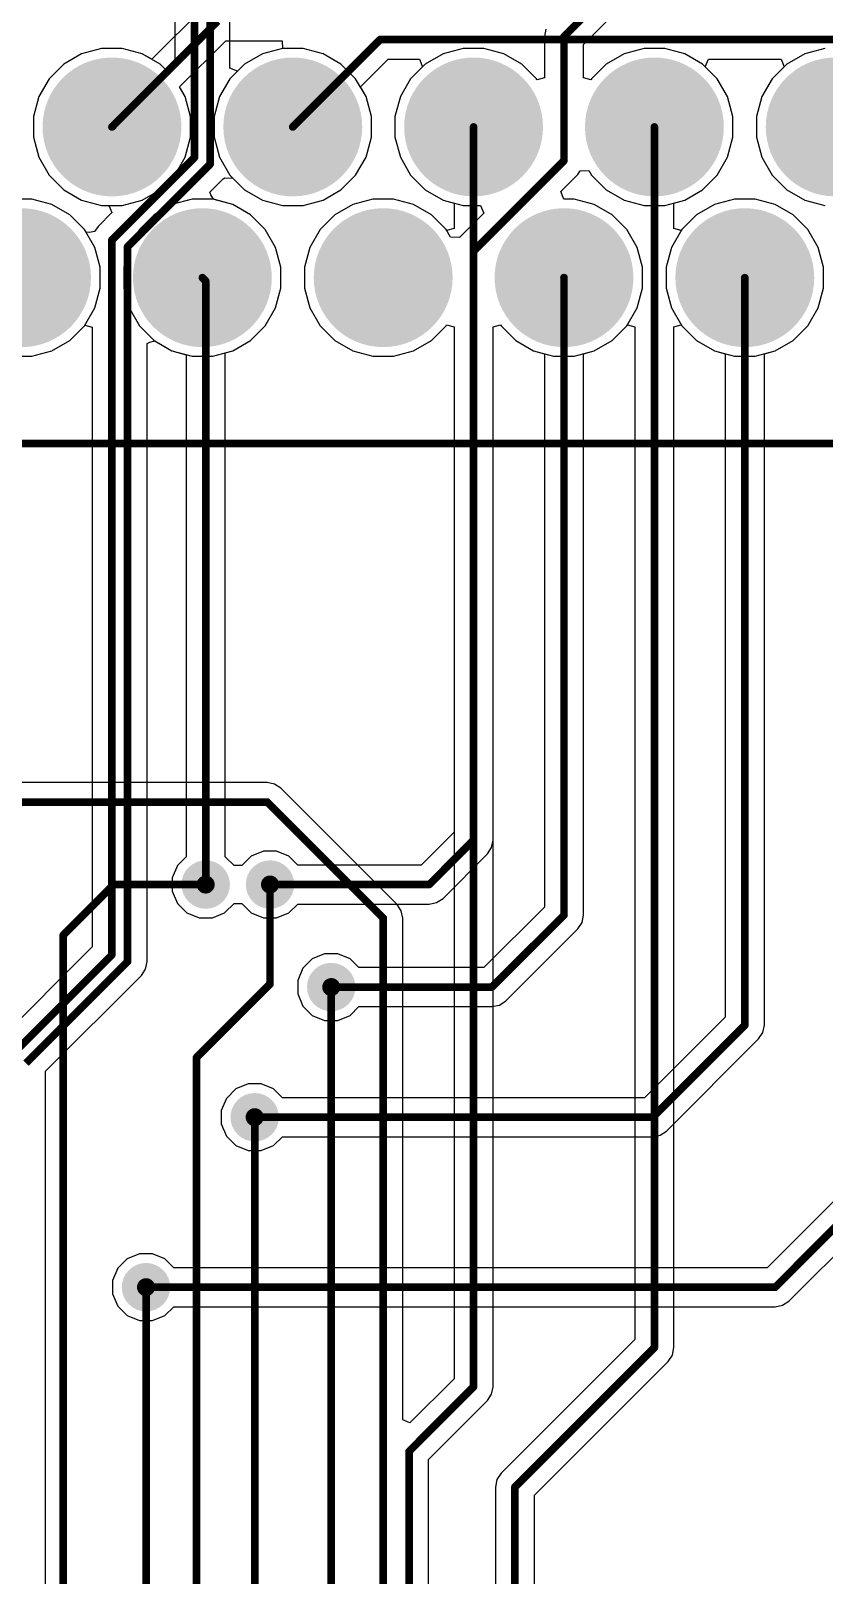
# Model space of a CAD drawing. Header units: millimetres. Extents: x 1 to 134, y -1 to 87.
# Drawn here: x 105.21 to 118.37, y 47.58 to 73.19 of the extents above; entities that cross this region are included whole.
import ezdxf

# ---------------------------------------------------------------- set-up
doc = ezdxf.new("R2010")
doc.units = ezdxf.units.MM
for name, color, linetype in [('BottomLayer', 5, 'Continuous'), ('BottomSolder', 6, 'Continuous'), ('MultiLayer', 9, 'Continuous'), ('PadHoleLayer', 156, 'Continuous'), ('TopLayer', 1, 'Continuous'), ('TopOverlay', 2, 'Continuous'), ('TopSolder', 216, 'Continuous'), ('ViaHoleLayer', 16, 'Continuous')]:
    doc.layers.add(name, color=color, linetype=linetype)

# ---------------------------------------------------------------- blocks, each defined once
blk = doc.blocks.new('6437288_2_5')
at = {"layer": 'BottomLayer'}
h = blk.add_hatch(color=5, dxfattribs=at)
edge = h.paths.add_edge_path()
edge.add_arc((-9, 7.25), 1.05, 0, 360)
h = blk.add_hatch(color=5, dxfattribs=at)
edge = h.paths.add_edge_path()
edge.add_arc((-6, 7.25), 1.05, 0, 360)
h = blk.add_hatch(color=5, dxfattribs=at)
edge = h.paths.add_edge_path()
edge.add_arc((-3, 7.25), 1.05, 0, 360)
h = blk.add_hatch(color=5, dxfattribs=at)
edge = h.paths.add_edge_path()
edge.add_arc((0, 7.25), 1.05, 0, 360)
h = blk.add_hatch(color=5, dxfattribs=at)
edge = h.paths.add_edge_path()
edge.add_arc((3, 7.25), 1.05, 0, 360)
h = blk.add_hatch(color=5, dxfattribs=at)
edge = h.paths.add_edge_path()
edge.add_arc((-10.5, 4.75), 1.05, 0, 360)
h = blk.add_hatch(color=5, dxfattribs=at)
edge = h.paths.add_edge_path()
edge.add_arc((-7.5, 4.75), 1.05, 0, 360)
h = blk.add_hatch(color=5, dxfattribs=at)
edge = h.paths.add_edge_path()
edge.add_arc((-4.5, 4.75), 1.05, 0, 360)
h = blk.add_hatch(color=5, dxfattribs=at)
edge = h.paths.add_edge_path()
edge.add_arc((-1.5, 4.75), 1.05, 0, 360)
h = blk.add_hatch(color=5, dxfattribs=at)
edge = h.paths.add_edge_path()
edge.add_arc((1.5, 4.75), 1.05, 0, 360)
at = {"layer": 'BottomSolder'}
h = blk.add_hatch(color=6, dxfattribs=at)
edge = h.paths.add_edge_path()
edge.add_arc((-9, 7.25), 1.152, 0, 360)
h = blk.add_hatch(color=6, dxfattribs=at)
edge = h.paths.add_edge_path()
edge.add_arc((-6, 7.25), 1.152, 0, 360)
h = blk.add_hatch(color=6, dxfattribs=at)
edge = h.paths.add_edge_path()
edge.add_arc((-3, 7.25), 1.152, 0, 360)
h = blk.add_hatch(color=6, dxfattribs=at)
edge = h.paths.add_edge_path()
edge.add_arc((0, 7.25), 1.152, 0, 360)
h = blk.add_hatch(color=6, dxfattribs=at)
edge = h.paths.add_edge_path()
edge.add_arc((3, 7.25), 1.152, 0, 360)
h = blk.add_hatch(color=6, dxfattribs=at)
edge = h.paths.add_edge_path()
edge.add_arc((-10.5, 4.75), 1.152, 0, 360)
h = blk.add_hatch(color=6, dxfattribs=at)
edge = h.paths.add_edge_path()
edge.add_arc((-7.5, 4.75), 1.152, 0, 360)
h = blk.add_hatch(color=6, dxfattribs=at)
edge = h.paths.add_edge_path()
edge.add_arc((-4.5, 4.75), 1.152, 0, 360)
h = blk.add_hatch(color=6, dxfattribs=at)
edge = h.paths.add_edge_path()
edge.add_arc((-1.5, 4.75), 1.152, 0, 360)
h = blk.add_hatch(color=6, dxfattribs=at)
edge = h.paths.add_edge_path()
edge.add_arc((1.5, 4.75), 1.152, 0, 360)
at = {"layer": 'MultiLayer'}
h = blk.add_hatch(color=9, dxfattribs=at)
edge = h.paths.add_edge_path()
edge.add_arc((-9, 7.25), 1.05, 0, 360)
h = blk.add_hatch(color=9, dxfattribs=at)
edge = h.paths.add_edge_path()
edge.add_arc((-6, 7.25), 1.05, 0, 360)
h = blk.add_hatch(color=9, dxfattribs=at)
edge = h.paths.add_edge_path()
edge.add_arc((-3, 7.25), 1.05, 0, 360)
h = blk.add_hatch(color=9, dxfattribs=at)
edge = h.paths.add_edge_path()
edge.add_arc((0, 7.25), 1.05, 0, 360)
h = blk.add_hatch(color=9, dxfattribs=at)
edge = h.paths.add_edge_path()
edge.add_arc((3, 7.25), 1.05, 0, 360)
h = blk.add_hatch(color=9, dxfattribs=at)
edge = h.paths.add_edge_path()
edge.add_arc((-10.5, 4.75), 1.05, 0, 360)
h = blk.add_hatch(color=9, dxfattribs=at)
edge = h.paths.add_edge_path()
edge.add_arc((-7.5, 4.75), 1.05, 0, 360)
h = blk.add_hatch(color=9, dxfattribs=at)
edge = h.paths.add_edge_path()
edge.add_arc((-4.5, 4.75), 1.05, 0, 360)
h = blk.add_hatch(color=9, dxfattribs=at)
edge = h.paths.add_edge_path()
edge.add_arc((-1.5, 4.75), 1.05, 0, 360)
h = blk.add_hatch(color=9, dxfattribs=at)
edge = h.paths.add_edge_path()
edge.add_arc((1.5, 4.75), 1.05, 0, 360)
at = {"layer": 'PadHoleLayer'}
h = blk.add_hatch(color=156, dxfattribs=at)
edge = h.paths.add_edge_path()
edge.add_arc((-9, 7.25), 0.65, 0, 360)
h = blk.add_hatch(color=156, dxfattribs=at)
edge = h.paths.add_edge_path()
edge.add_arc((-6, 7.25), 0.65, 0, 360)
h = blk.add_hatch(color=156, dxfattribs=at)
edge = h.paths.add_edge_path()
edge.add_arc((-3, 7.25), 0.65, 0, 360)
h = blk.add_hatch(color=156, dxfattribs=at)
edge = h.paths.add_edge_path()
edge.add_arc((0, 7.25), 0.65, 0, 360)
h = blk.add_hatch(color=156, dxfattribs=at)
edge = h.paths.add_edge_path()
edge.add_arc((3, 7.25), 0.65, 0, 360)
h = blk.add_hatch(color=156, dxfattribs=at)
edge = h.paths.add_edge_path()
edge.add_arc((-10.5, 4.75), 0.65, 0, 360)
h = blk.add_hatch(color=156, dxfattribs=at)
edge = h.paths.add_edge_path()
edge.add_arc((-7.5, 4.75), 0.65, 0, 360)
h = blk.add_hatch(color=156, dxfattribs=at)
edge = h.paths.add_edge_path()
edge.add_arc((-4.5, 4.75), 0.65, 0, 360)
h = blk.add_hatch(color=156, dxfattribs=at)
edge = h.paths.add_edge_path()
edge.add_arc((-1.5, 4.75), 0.65, 0, 360)
h = blk.add_hatch(color=156, dxfattribs=at)
edge = h.paths.add_edge_path()
edge.add_arc((1.5, 4.75), 0.65, 0, 360)
at = {"layer": 'TopLayer'}
h = blk.add_hatch(color=1, dxfattribs=at)
edge = h.paths.add_edge_path()
edge.add_arc((-9, 7.25), 1.05, 0, 360)
h = blk.add_hatch(color=1, dxfattribs=at)
edge = h.paths.add_edge_path()
edge.add_arc((-6, 7.25), 1.05, 0, 360)
h = blk.add_hatch(color=1, dxfattribs=at)
edge = h.paths.add_edge_path()
edge.add_arc((-3, 7.25), 1.05, 0, 360)
h = blk.add_hatch(color=1, dxfattribs=at)
edge = h.paths.add_edge_path()
edge.add_arc((0, 7.25), 1.05, 0, 360)
h = blk.add_hatch(color=1, dxfattribs=at)
edge = h.paths.add_edge_path()
edge.add_arc((3, 7.25), 1.05, 0, 360)
h = blk.add_hatch(color=1, dxfattribs=at)
edge = h.paths.add_edge_path()
edge.add_arc((-10.5, 4.75), 1.05, 0, 360)
h = blk.add_hatch(color=1, dxfattribs=at)
edge = h.paths.add_edge_path()
edge.add_arc((-7.5, 4.75), 1.05, 0, 360)
h = blk.add_hatch(color=1, dxfattribs=at)
edge = h.paths.add_edge_path()
edge.add_arc((-4.5, 4.75), 1.05, 0, 360)
h = blk.add_hatch(color=1, dxfattribs=at)
edge = h.paths.add_edge_path()
edge.add_arc((-1.5, 4.75), 1.05, 0, 360)
h = blk.add_hatch(color=1, dxfattribs=at)
edge = h.paths.add_edge_path()
edge.add_arc((1.5, 4.75), 1.05, 0, 360)
at = {"layer": 'TopSolder'}
h = blk.add_hatch(color=216, dxfattribs=at)
edge = h.paths.add_edge_path()
edge.add_arc((-9, 7.25), 1.152, 0, 360)
h = blk.add_hatch(color=216, dxfattribs=at)
edge = h.paths.add_edge_path()
edge.add_arc((-6, 7.25), 1.152, 0, 360)
h = blk.add_hatch(color=216, dxfattribs=at)
edge = h.paths.add_edge_path()
edge.add_arc((-3, 7.25), 1.152, 0, 360)
h = blk.add_hatch(color=216, dxfattribs=at)
edge = h.paths.add_edge_path()
edge.add_arc((0, 7.25), 1.152, 0, 360)
h = blk.add_hatch(color=216, dxfattribs=at)
edge = h.paths.add_edge_path()
edge.add_arc((3, 7.25), 1.152, 0, 360)
h = blk.add_hatch(color=216, dxfattribs=at)
edge = h.paths.add_edge_path()
edge.add_arc((-10.5, 4.75), 1.152, 0, 360)
h = blk.add_hatch(color=216, dxfattribs=at)
edge = h.paths.add_edge_path()
edge.add_arc((-7.5, 4.75), 1.152, 0, 360)
h = blk.add_hatch(color=216, dxfattribs=at)
edge = h.paths.add_edge_path()
edge.add_arc((-4.5, 4.75), 1.152, 0, 360)
h = blk.add_hatch(color=216, dxfattribs=at)
edge = h.paths.add_edge_path()
edge.add_arc((-1.5, 4.75), 1.152, 0, 360)
h = blk.add_hatch(color=216, dxfattribs=at)
edge = h.paths.add_edge_path()
edge.add_arc((1.5, 4.75), 1.152, 0, 360)
at = {"layer": 'TopOverlay', "const_width": 0.127}
blk.add_lwpolyline([(19.25, 10), (-19.25, 10)], dxfattribs=at)

msp = doc.modelspace()

# ---------------------------------------------------------------- hatches: boundary and pattern name
at = {"layer": 'BottomLayer'}
h = msp.add_hatch(color=5, dxfattribs=at)
edge = h.paths.add_edge_path()
edge.add_arc((108.106, 59.033), 0.3, 0, 360)
h = msp.add_hatch(color=5, dxfattribs=at)
edge = h.paths.add_edge_path()
edge.add_arc((109.173, 59.033), 0.3, 0, 360)
h = msp.add_hatch(color=5, dxfattribs=at)
edge = h.paths.add_edge_path()
edge.add_arc((110.189, 57.332), 0.3, 0, 360)
h = msp.add_hatch(color=5, dxfattribs=at)
edge = h.paths.add_edge_path()
edge.add_arc((108.919, 55.173), 0.3, 0, 360)
h = msp.add_hatch(color=5, dxfattribs=at)
edge = h.paths.add_edge_path()
edge.add_arc((107.116, 52.353), 0.3, 0, 360)
at = {"layer": 'BottomSolder'}
h = msp.add_hatch(color=6, dxfattribs=at)
edge = h.paths.add_edge_path()
edge.add_arc((108.106, 59.033), 0.402, 0, 360)
h = msp.add_hatch(color=6, dxfattribs=at)
edge = h.paths.add_edge_path()
edge.add_arc((109.173, 59.033), 0.402, 0, 360)
h = msp.add_hatch(color=6, dxfattribs=at)
edge = h.paths.add_edge_path()
edge.add_arc((110.189, 57.332), 0.402, 0, 360)
h = msp.add_hatch(color=6, dxfattribs=at)
edge = h.paths.add_edge_path()
edge.add_arc((108.919, 55.173), 0.402, 0, 360)
h = msp.add_hatch(color=6, dxfattribs=at)
edge = h.paths.add_edge_path()
edge.add_arc((107.116, 52.353), 0.402, 0, 360)
at = {"layer": 'TopLayer'}
h = msp.add_hatch(color=1, dxfattribs=at)
edge = h.paths.add_edge_path()
edge.add_arc((108.106, 59.033), 0.3, 0, 360)
h = msp.add_hatch(color=1, dxfattribs=at)
edge = h.paths.add_edge_path()
edge.add_arc((109.173, 59.033), 0.3, 0, 360)
h = msp.add_hatch(color=1, dxfattribs=at)
edge = h.paths.add_edge_path()
edge.add_arc((110.189, 57.332), 0.3, 0, 360)
h = msp.add_hatch(color=1, dxfattribs=at)
edge = h.paths.add_edge_path()
edge.add_arc((108.919, 55.173), 0.3, 0, 360)
h = msp.add_hatch(color=1, dxfattribs=at)
edge = h.paths.add_edge_path()
edge.add_arc((107.116, 52.353), 0.3, 0, 360)
at = {"layer": 'TopSolder'}
h = msp.add_hatch(color=216, dxfattribs=at)
edge = h.paths.add_edge_path()
edge.add_arc((108.106, 59.033), 0.402, 0, 360)
h = msp.add_hatch(color=216, dxfattribs=at)
edge = h.paths.add_edge_path()
edge.add_arc((109.173, 59.033), 0.402, 0, 360)
h = msp.add_hatch(color=216, dxfattribs=at)
edge = h.paths.add_edge_path()
edge.add_arc((110.189, 57.332), 0.402, 0, 360)
h = msp.add_hatch(color=216, dxfattribs=at)
edge = h.paths.add_edge_path()
edge.add_arc((108.919, 55.173), 0.402, 0, 360)
h = msp.add_hatch(color=216, dxfattribs=at)
edge = h.paths.add_edge_path()
edge.add_arc((107.116, 52.353), 0.402, 0, 360)
at = {"layer": 'ViaHoleLayer'}
h = msp.add_hatch(color=16, dxfattribs=at)
edge = h.paths.add_edge_path()
edge.add_arc((108.106, 59.033), 0.15, 0, 360)
h = msp.add_hatch(color=16, dxfattribs=at)
edge = h.paths.add_edge_path()
edge.add_arc((109.173, 59.033), 0.15, 0, 360)
h = msp.add_hatch(color=16, dxfattribs=at)
edge = h.paths.add_edge_path()
edge.add_arc((110.189, 57.332), 0.15, 0, 360)
h = msp.add_hatch(color=16, dxfattribs=at)
edge = h.paths.add_edge_path()
edge.add_arc((108.919, 55.173), 0.15, 0, 360)
h = msp.add_hatch(color=16, dxfattribs=at)
edge = h.paths.add_edge_path()
edge.add_arc((107.116, 52.353), 0.15, 0, 360)

# ---------------------------------------------------------------- linework, layer by layer
at = {"layer": 'BottomLayer'}
for p, q in [((107.596, 73.622), (107.596, 72.578)), ((108.505, 72.578), (108.505, 73.622)), ((114.375, 72.966), (114.886, 73.478)), ((113.752, 73.224), (113.727, 73.1)), ((113.727, 73.1), (113.727, 72.416)), ((106.047, 72.815), (105.75, 72.643)), ((106.379, 72.904), (106.047, 72.815)), ((106.722, 72.904), (106.379, 72.904)), ((107.054, 72.815), (106.722, 72.904)), ((107.351, 72.643), (107.054, 72.815)), ((109.047, 72.815), (108.75, 72.643)), ((109.379, 72.904), (109.047, 72.815)), ((109.722, 72.904), (109.379, 72.904)), ((110.054, 72.815), (109.722, 72.904)), ((110.351, 72.643), (110.054, 72.815)), ((112.047, 72.815), (111.75, 72.643)), ((112.379, 72.904), (112.047, 72.815)), ((112.722, 72.904), (112.379, 72.904)), ((113.054, 72.815), (112.722, 72.904)), ((113.351, 72.643), (113.054, 72.815)), ((114.375, 72.416), (114.375, 72.966)), ((115.047, 72.815), (114.75, 72.643)), ((115.379, 72.904), (115.047, 72.815)), ((115.722, 72.904), (115.379, 72.904)), ((116.054, 72.815), (115.722, 72.904)), ((116.351, 72.643), (116.054, 72.815)), ((118.047, 72.815), (117.75, 72.643)), ((118.379, 72.904), (118.047, 72.815)), ((105.75, 72.643), (105.507, 72.401)), ((107.469, 72.526), (107.351, 72.643)), ((107.596, 72.578), (107.469, 72.526)), ((108.632, 72.526), (108.505, 72.578)), ((108.75, 72.643), (108.632, 72.526)), ((110.594, 72.401), (110.351, 72.643)), ((111.75, 72.643), (111.507, 72.401)), ((113.594, 72.401), (113.351, 72.643)), ((114.75, 72.643), (114.507, 72.401)), ((116.594, 72.401), (116.351, 72.643)), ((117.75, 72.643), (117.507, 72.401)), ((105.507, 72.401), (105.336, 72.103)), ((110.766, 72.103), (110.594, 72.401)), ((111.507, 72.401), (111.336, 72.103)), ((113.604, 72.383), (113.594, 72.401)), ((113.727, 72.416), (113.604, 72.383)), ((114.497, 72.383), (114.375, 72.416)), ((114.507, 72.401), (114.497, 72.383)), ((116.766, 72.103), (116.594, 72.401)), ((117.507, 72.401), (117.336, 72.103)), ((105.336, 72.103), (105.247, 71.772)), ((110.855, 71.772), (110.766, 72.103)), ((111.336, 72.103), (111.247, 71.772)), ((116.855, 71.772), (116.766, 72.103)), ((117.336, 72.103), (117.247, 71.772)), ((105.247, 71.772), (105.247, 71.428)), ((110.855, 71.428), (110.855, 71.772)), ((111.247, 71.772), (111.247, 71.428)), ((116.855, 71.428), (116.855, 71.772)), ((117.247, 71.772), (117.247, 71.428)), ((105.247, 71.428), (105.336, 71.097)), ((110.766, 71.097), (110.855, 71.428)), ((111.247, 71.428), (111.336, 71.097)), ((116.766, 71.097), (116.855, 71.428)), ((117.247, 71.428), (117.336, 71.097)), ((105.336, 71.097), (105.507, 70.799)), ((110.594, 70.799), (110.766, 71.097)), ((111.336, 71.097), (111.507, 70.799)), ((116.594, 70.799), (116.766, 71.097)), ((117.336, 71.097), (117.507, 70.799)), ((105.507, 70.799), (105.75, 70.557)), ((108.174, 70.52), (108.395, 70.74)), ((108.395, 70.74), (108.424, 70.756)), ((108.424, 70.756), (108.558, 70.749)), ((108.558, 70.749), (108.75, 70.557)), ((110.351, 70.557), (110.594, 70.799)), ((111.507, 70.799), (111.75, 70.557)), ((113.998, 70.531), (114.28, 70.813)), ((114.28, 70.813), (114.319, 70.872)), ((114.319, 70.872), (114.462, 70.878)), ((114.462, 70.878), (114.507, 70.799)), ((114.507, 70.799), (114.75, 70.557)), ((116.351, 70.557), (116.594, 70.799)), ((117.507, 70.799), (117.75, 70.557)), ((105.75, 70.557), (106.047, 70.385)), ((108.194, 70.472), (108.174, 70.52)), ((108.235, 70.401), (108.194, 70.472)), ((108.75, 70.557), (109.047, 70.385)), ((110.054, 70.385), (110.351, 70.557)), ((111.75, 70.557), (112.047, 70.385)), ((114.051, 70.404), (113.998, 70.531)), ((114.75, 70.557), (115.047, 70.385)), ((116.054, 70.385), (116.351, 70.557)), ((117.75, 70.557), (118.047, 70.385)), ((105.222, 70.404), (104.879, 70.404)), ((105.554, 70.315), (105.222, 70.404)), ((105.851, 70.143), (105.554, 70.315)), ((106.047, 70.385), (106.379, 70.296)), ((106.379, 70.296), (106.499, 70.296)), ((106.499, 70.296), (106.547, 70.179)), ((108.554, 70.315), (108.235, 70.401)), ((108.851, 70.143), (108.554, 70.315)), ((109.047, 70.385), (109.379, 70.296)), ((109.379, 70.296), (109.722, 70.296)), ((109.722, 70.296), (110.054, 70.385)), ((110.547, 70.315), (110.25, 70.143)), ((110.879, 70.404), (110.547, 70.315)), ((111.222, 70.404), (110.879, 70.404)), ((111.554, 70.315), (111.222, 70.404)), ((111.851, 70.143), (111.554, 70.315)), ((112.047, 70.385), (112.379, 70.296)), ((112.379, 70.296), (112.668, 70.296)), ((112.668, 70.296), (112.72, 70.169)), ((114.222, 70.404), (114.051, 70.404)), ((114.554, 70.315), (114.222, 70.404)), ((114.851, 70.143), (114.554, 70.315)), ((115.047, 70.385), (115.379, 70.296)), ((115.379, 70.296), (115.722, 70.296)), ((115.722, 70.296), (116.054, 70.385)), ((116.547, 70.315), (116.25, 70.143)), ((116.879, 70.404), (116.547, 70.315)), ((117.222, 70.404), (116.879, 70.404)), ((117.554, 70.315), (117.222, 70.404)), ((117.851, 70.143), (117.554, 70.315)), ((118.047, 70.385), (118.379, 70.296)), ((106.094, 69.901), (105.851, 70.143)), ((106.32, 69.951), (106.262, 69.864)), ((106.547, 70.179), (106.32, 69.951)), ((109.094, 69.901), (108.851, 70.143)), ((110.25, 70.143), (110.007, 69.901)), ((112.094, 69.901), (111.851, 70.143)), ((112.72, 70.169), (112.322, 69.771)), ((115.094, 69.901), (114.851, 70.143)), ((116.25, 70.143), (116.007, 69.901)), ((118.094, 69.901), (117.851, 70.143)), ((106.122, 69.853), (106.094, 69.901)), ((106.181, 69.85), (106.122, 69.853)), ((106.262, 69.864), (106.181, 69.85)), ((109.266, 69.603), (109.094, 69.901)), ((110.007, 69.901), (109.836, 69.603)), ((112.169, 69.771), (112.094, 69.901)), ((112.319, 69.766), (112.169, 69.771)), ((112.322, 69.771), (112.319, 69.766)), ((115.266, 69.603), (115.094, 69.901)), ((116.007, 69.901), (115.836, 69.603)), ((118.266, 69.603), (118.094, 69.901)), ((109.355, 69.272), (109.266, 69.603)), ((109.836, 69.603), (109.747, 69.272)), ((115.355, 69.272), (115.266, 69.603)), ((115.836, 69.603), (115.747, 69.272)), ((118.355, 69.272), (118.266, 69.603)), ((109.355, 68.928), (109.355, 69.272)), ((109.747, 69.272), (109.747, 68.928)), ((115.355, 68.928), (115.355, 69.272)), ((115.747, 69.272), (115.747, 68.928)), ((118.355, 68.928), (118.355, 69.272)), ((109.266, 68.597), (109.355, 68.928)), ((109.747, 68.928), (109.836, 68.597)), ((115.266, 68.597), (115.355, 68.928)), ((115.747, 68.928), (115.836, 68.597)), ((118.266, 68.597), (118.355, 68.928)), ((109.094, 68.299), (109.266, 68.597)), ((109.836, 68.597), (110.007, 68.299)), ((115.094, 68.299), (115.266, 68.597)), ((115.836, 68.597), (116.007, 68.299)), ((118.094, 68.299), (118.266, 68.597)), ((105.851, 68.057), (106.094, 68.299)), ((106.094, 68.299), (106.102, 68.313)), ((106.102, 68.313), (106.225, 68.28)), ((106.225, 68.28), (106.225, 57.998)), ((108.851, 68.057), (109.094, 68.299)), ((110.007, 68.299), (110.25, 68.057)), ((111.851, 68.057), (112.094, 68.299)), ((112.094, 68.299), (112.104, 68.317)), ((112.104, 68.317), (112.227, 68.284)), ((112.227, 68.284), (112.227, 59.904)), ((112.875, 68.284), (112.997, 68.317)), ((112.875, 59.77), (112.875, 68.284)), ((112.997, 68.317), (113.007, 68.299)), ((113.007, 68.299), (113.25, 68.057)), ((114.851, 68.057), (115.094, 68.299)), ((116.007, 68.299), (116.25, 68.057)), ((117.851, 68.057), (118.094, 68.299)), ((105.222, 67.796), (105.554, 67.885)), ((105.554, 67.885), (105.851, 68.057)), ((107.134, 68.008), (107.182, 68.029)), ((107.134, 57.755), (107.134, 68.008)), ((107.182, 68.029), (107.261, 68.05)), ((107.261, 68.05), (107.547, 67.885)), ((107.547, 67.885), (107.783, 67.822)), ((108.43, 67.852), (108.554, 67.885)), ((108.554, 67.885), (108.851, 68.057)), ((110.25, 68.057), (110.547, 67.885)), ((110.547, 67.885), (110.879, 67.796)), ((111.222, 67.796), (111.554, 67.885)), ((111.554, 67.885), (111.851, 68.057)), ((113.25, 68.057), (113.547, 67.885)), ((113.547, 67.885), (113.727, 67.837)), ((114.375, 67.837), (114.554, 67.885)), ((114.554, 67.885), (114.851, 68.057)), ((116.25, 68.057), (116.547, 67.885)), ((116.547, 67.885), (116.727, 67.837)), ((117.375, 67.837), (117.554, 67.885)), ((117.554, 67.885), (117.851, 68.057)), ((104.879, 67.796), (105.222, 67.796)), ((107.783, 67.822), (107.783, 59.493)), ((108.43, 59.493), (108.43, 67.852)), ((110.879, 67.796), (111.222, 67.796)), ((113.727, 67.837), (113.727, 58.66)), ((114.375, 58.526), (114.375, 67.837)), ((116.727, 67.837), (116.727, 56.834)), ((117.375, 56.7), (117.375, 67.837)), ((112.227, 59.904), (111.681, 59.357)), ((112.85, 59.646), (112.875, 59.77)), ((107.783, 59.493), (107.637, 59.347)), ((108.576, 59.347), (108.43, 59.493)), ((108.859, 59.503), (108.704, 59.347)), ((109.063, 59.587), (108.859, 59.503)), ((109.283, 59.587), (109.063, 59.587)), ((109.487, 59.503), (109.283, 59.587)), ((109.633, 59.357), (109.487, 59.503)), ((112.044, 58.804), (112.78, 59.541)), ((112.78, 59.541), (112.85, 59.646)), ((107.637, 59.347), (107.552, 59.144)), ((108.703, 59.347), (108.576, 59.347)), ((108.576, 59.347), (108.576, 59.347)), ((108.704, 59.347), (108.703, 59.347)), ((111.681, 59.357), (109.633, 59.357)), ((107.552, 59.144), (107.552, 58.923)), ((107.552, 58.923), (107.637, 58.72)), ((107.637, 58.72), (107.793, 58.564)), ((108.42, 58.564), (108.576, 58.72)), ((108.576, 58.72), (108.576, 58.72)), ((108.576, 58.72), (108.703, 58.72)), ((108.703, 58.72), (108.704, 58.72)), ((108.704, 58.72), (108.859, 58.564)), ((109.487, 58.564), (109.633, 58.71)), ((109.633, 58.71), (111.815, 58.71)), ((111.815, 58.71), (111.938, 58.734)), ((111.938, 58.734), (112.044, 58.804)), ((107.793, 58.564), (107.996, 58.479)), ((107.996, 58.479), (108.217, 58.479)), ((108.217, 58.479), (108.42, 58.564)), ((108.859, 58.564), (109.063, 58.479)), ((109.063, 58.479), (109.283, 58.479)), ((109.283, 58.479), (109.487, 58.564)), ((113.727, 58.66), (112.722, 57.655)), ((114.35, 58.403), (114.375, 58.526)), ((113.085, 57.103), (114.28, 58.297)), ((114.28, 58.297), (114.35, 58.403)), ((106.225, 57.998), (104.635, 56.408)), ((107.109, 57.631), (107.134, 57.755)), ((109.72, 57.645), (109.635, 57.442)), ((109.875, 57.801), (109.72, 57.645)), ((110.079, 57.886), (109.875, 57.801)), ((110.299, 57.886), (110.079, 57.886)), ((110.503, 57.801), (110.299, 57.886)), ((110.649, 57.655), (110.503, 57.801)), ((112.722, 57.655), (110.649, 57.655)), ((105.449, 55.936), (107.039, 57.526)), ((107.039, 57.526), (107.109, 57.631)), ((109.635, 57.442), (109.635, 57.221)), ((109.635, 57.221), (109.72, 57.018)), ((109.72, 57.018), (109.875, 56.862)), ((110.503, 56.862), (110.649, 57.008)), ((110.649, 57.008), (112.856, 57.008)), ((112.856, 57.008), (112.98, 57.033)), ((112.98, 57.033), (113.085, 57.103)), ((109.875, 56.862), (110.079, 56.778)), ((110.079, 56.778), (110.299, 56.778)), ((110.299, 56.778), (110.503, 56.862)), ((116.727, 56.834), (115.389, 55.496)), ((117.35, 56.577), (117.375, 56.7)), ((115.752, 54.944), (117.28, 56.471)), ((117.28, 56.471), (117.35, 56.577)), ((105.449, 35.496), (105.449, 55.936)), ((108.605, 55.642), (108.45, 55.486)), ((108.809, 55.727), (108.605, 55.642)), ((109.029, 55.727), (108.809, 55.727)), ((109.233, 55.642), (109.029, 55.727)), ((109.379, 55.496), (109.233, 55.642)), ((108.45, 55.486), (108.365, 55.283)), ((115.389, 55.496), (109.379, 55.496)), ((108.365, 55.283), (108.365, 55.062)), ((108.365, 55.062), (108.45, 54.859)), ((108.45, 54.859), (108.605, 54.703)), ((109.233, 54.703), (109.379, 54.849)), ((109.379, 54.849), (115.523, 54.849)), ((115.523, 54.849), (115.647, 54.874)), ((115.647, 54.874), (115.752, 54.944)), ((119.727, 54.983), (117.421, 52.677)), ((108.605, 54.703), (108.809, 54.619)), ((108.809, 54.619), (109.029, 54.619)), ((109.029, 54.619), (109.233, 54.703)), ((117.784, 52.124), (120.28, 54.62)), ((106.802, 52.823), (106.646, 52.667)), ((107.006, 52.907), (106.802, 52.823)), ((107.226, 52.907), (107.006, 52.907)), ((107.43, 52.823), (107.226, 52.907)), ((107.576, 52.677), (107.43, 52.823)), ((106.646, 52.667), (106.562, 52.463)), ((117.421, 52.677), (107.576, 52.677)), ((106.562, 52.463), (106.562, 52.243)), ((106.562, 52.243), (106.646, 52.039)), ((106.646, 52.039), (106.802, 51.884)), ((107.43, 51.884), (107.576, 52.029)), ((107.576, 52.029), (117.555, 52.029)), ((117.555, 52.029), (117.679, 52.054)), ((117.679, 52.054), (117.784, 52.124)), ((106.802, 51.884), (107.006, 51.799)), ((107.006, 51.799), (107.226, 51.799)), ((107.226, 51.799), (107.43, 51.884))]:
    msp.add_line(p, q, dxfattribs=at)
at = {"layer": 'BottomLayer', "const_width": 0.127}
for points in [[(107.92, 71.094), (107.92, 74.526)], [(108.182, 70.985), (108.182, 74.526)], [(114.051, 73.1), (115.551, 74.6)], [(114.051, 71.042), (114.051, 73.1)], [(106.549, 69.722), (107.92, 71.094)], [(106.81, 69.614), (108.182, 70.985)], [(112.551, 69.542), (114.051, 71.042)], [(106.549, 57.864), (106.549, 69.722)], [(106.81, 57.755), (106.81, 69.614)], [(112.551, 59.77), (112.551, 69.542)], [(108.051, 69.1), (108.106, 69.044)], [(108.106, 59.033), (108.106, 69.044)], [(114.051, 58.526), (114.051, 69.1)], [(117.051, 56.7), (117.051, 69.1)], [(111.815, 59.033), (112.551, 59.77)], [(109.173, 59.033), (111.815, 59.033)], [(112.856, 57.332), (114.051, 58.526)], [(104.864, 56.179), (106.549, 57.864)], [(105.125, 56.07), (106.81, 57.755)], [(110.189, 57.332), (112.856, 57.332)], [(115.523, 55.173), (117.051, 56.7)], [(108.919, 55.173), (115.523, 55.173)], [(117.555, 52.353), (120.051, 54.849)], [(107.116, 52.353), (117.555, 52.353)]]:
    msp.add_lwpolyline(points, dxfattribs=at)
at = {"layer": 'BottomLayer', "const_width": 0.0635}
for points in [[(114.019, 73.1, 1), (114.083, 73.1, 1)], [(114.019, 73.1, 1), (114.083, 73.1, 1)], [(107.888, 71.094, 1), (107.952, 71.094, 1)], [(107.888, 71.094, 1), (107.952, 71.094, 1)], [(108.15, 70.985, 1), (108.213, 70.985, 1)], [(108.15, 70.985, 1), (108.213, 70.985, 1)], [(114.019, 71.042, 1), (114.083, 71.042, 1)], [(114.019, 71.042, 1), (114.083, 71.042, 1)], [(106.517, 69.722, 1), (106.58, 69.722, 1)], [(106.517, 69.722, 1), (106.58, 69.722, 1)], [(106.779, 69.614, 1), (106.842, 69.614, 1)], [(106.779, 69.614, 1), (106.842, 69.614, 1)], [(112.519, 69.542, 1), (112.583, 69.542, 1)], [(112.519, 69.542, 1), (112.583, 69.542, 1)], [(108.019, 69.1, 1), (108.083, 69.1, 1)], [(108.075, 69.044, 1), (108.138, 69.044, 1)], [(108.075, 69.044, 1), (108.138, 69.044, 1)], [(114.019, 69.1, 1), (114.083, 69.1, 1)], [(117.019, 69.1, 1), (117.083, 69.1, 1)], [(112.519, 59.77, 1), (112.583, 59.77, 1)], [(112.519, 59.77, 1), (112.583, 59.77, 1)], [(108.075, 59.033, 1), (108.138, 59.033, 1)], [(109.141, 59.033, 1), (109.205, 59.033, 1)], [(111.783, 59.033, 1), (111.846, 59.033, 1)], [(111.783, 59.033, 1), (111.846, 59.033, 1)], [(114.019, 58.526, 1), (114.083, 58.526, 1)], [(114.019, 58.526, 1), (114.083, 58.526, 1)], [(106.517, 57.864, 1), (106.58, 57.864, 1)], [(106.517, 57.864, 1), (106.58, 57.864, 1)], [(106.779, 57.755, 1), (106.842, 57.755, 1)], [(106.779, 57.755, 1), (106.842, 57.755, 1)], [(110.157, 57.332, 1), (110.221, 57.332, 1)], [(112.824, 57.332, 1), (112.888, 57.332, 1)], [(112.824, 57.332, 1), (112.888, 57.332, 1)], [(117.019, 56.7, 1), (117.083, 56.7, 1)], [(117.019, 56.7, 1), (117.083, 56.7, 1)], [(108.887, 55.173, 1), (108.951, 55.173, 1)], [(115.491, 55.173, 1), (115.555, 55.173, 1)], [(115.491, 55.173, 1), (115.555, 55.173, 1)], [(107.084, 52.353, 1), (107.148, 52.353, 1)], [(117.523, 52.353, 1), (117.587, 52.353, 1)], [(117.523, 52.353, 1), (117.587, 52.353, 1)]]:
    msp.add_lwpolyline(points, format="xyb", close=True, dxfattribs=at)
at = {"layer": 'TopLayer'}
for p, q in [((108.076, 73.583), (107.215, 72.722)), ((107.673, 72.264), (108.439, 73.03)), ((108.439, 73.03), (109.377, 73.03)), ((109.377, 73.03), (109.379, 72.904)), ((106.047, 72.815), (105.75, 72.643)), ((106.379, 72.904), (106.047, 72.815)), ((106.722, 72.904), (106.379, 72.904)), ((107.054, 72.815), (106.722, 72.904)), ((107.215, 72.722), (107.054, 72.815)), ((109.047, 72.815), (108.75, 72.643)), ((109.379, 72.904), (109.047, 72.815)), ((105.75, 72.643), (105.507, 72.401)), ((108.75, 72.643), (108.507, 72.401)), ((110.673, 72.264), (111.135, 72.727)), ((111.135, 72.727), (111.654, 72.727)), ((111.706, 72.6), (111.507, 72.401)), ((111.654, 72.727), (111.706, 72.6)), ((116.395, 72.6), (116.448, 72.727)), ((116.594, 72.401), (116.395, 72.6)), ((116.448, 72.727), (117.654, 72.727)), ((117.706, 72.6), (117.507, 72.401)), ((117.654, 72.727), (117.706, 72.6)), ((105.507, 72.401), (105.336, 72.103)), ((107.766, 72.103), (107.673, 72.264)), ((108.507, 72.401), (108.336, 72.103)), ((110.766, 72.103), (110.673, 72.264)), ((111.507, 72.401), (111.336, 72.103)), ((116.766, 72.103), (116.594, 72.401)), ((117.507, 72.401), (117.336, 72.103)), ((105.336, 72.103), (105.247, 71.772)), ((107.855, 71.772), (107.766, 72.103)), ((108.336, 72.103), (108.247, 71.772)), ((110.855, 71.772), (110.766, 72.103)), ((111.336, 72.103), (111.247, 71.772)), ((116.855, 71.772), (116.766, 72.103)), ((117.336, 72.103), (117.247, 71.772)), ((105.247, 71.772), (105.247, 71.428)), ((107.855, 71.428), (107.855, 71.772)), ((108.247, 71.772), (108.247, 71.428)), ((110.855, 71.428), (110.855, 71.772)), ((111.247, 71.772), (111.247, 71.428)), ((116.855, 71.428), (116.855, 71.772)), ((117.247, 71.772), (117.247, 71.428)), ((105.247, 71.428), (105.336, 71.097)), ((107.766, 71.097), (107.855, 71.428)), ((108.247, 71.428), (108.336, 71.097)), ((110.766, 71.097), (110.855, 71.428)), ((111.247, 71.428), (111.336, 71.097)), ((116.766, 71.097), (116.855, 71.428)), ((117.247, 71.428), (117.336, 71.097)), ((105.336, 71.097), (105.507, 70.799)), ((107.594, 70.799), (107.766, 71.097)), ((108.336, 71.097), (108.507, 70.799)), ((110.594, 70.799), (110.766, 71.097)), ((111.336, 71.097), (111.507, 70.799)), ((116.594, 70.799), (116.766, 71.097)), ((117.336, 71.097), (117.507, 70.799)), ((105.507, 70.799), (105.75, 70.557)), ((107.351, 70.557), (107.594, 70.799)), ((108.507, 70.799), (108.75, 70.557)), ((110.351, 70.557), (110.594, 70.799)), ((111.507, 70.799), (111.75, 70.557)), ((116.351, 70.557), (116.594, 70.799)), ((117.507, 70.799), (117.75, 70.557)), ((105.75, 70.557), (106.047, 70.385)), ((107.054, 70.385), (107.351, 70.557)), ((108.75, 70.557), (109.047, 70.385)), ((110.054, 70.385), (110.351, 70.557)), ((111.75, 70.557), (112.047, 70.385)), ((116.054, 70.385), (116.351, 70.557)), ((117.75, 70.557), (118.047, 70.385)), ((105.222, 70.404), (104.879, 70.404)), ((105.554, 70.315), (105.222, 70.404)), ((105.851, 70.143), (105.554, 70.315)), ((106.047, 70.385), (106.379, 70.296)), ((106.379, 70.296), (106.722, 70.296)), ((106.722, 70.296), (107.054, 70.385)), ((107.547, 70.315), (107.25, 70.143)), ((107.879, 70.404), (107.547, 70.315)), ((108.222, 70.404), (107.879, 70.404)), ((108.554, 70.315), (108.222, 70.404)), ((108.851, 70.143), (108.554, 70.315)), ((109.047, 70.385), (109.379, 70.296)), ((109.379, 70.296), (109.722, 70.296)), ((109.722, 70.296), (110.054, 70.385)), ((110.547, 70.315), (110.25, 70.143)), ((110.879, 70.404), (110.547, 70.315)), ((111.222, 70.404), (110.879, 70.404)), ((111.554, 70.315), (111.222, 70.404)), ((111.851, 70.143), (111.554, 70.315)), ((112.047, 70.385), (112.227, 70.337)), ((112.227, 70.337), (112.227, 69.916)), ((115.875, 70.337), (116.054, 70.385)), ((115.875, 69.916), (115.875, 70.337)), ((116.547, 70.315), (116.25, 70.143)), ((116.879, 70.404), (116.547, 70.315)), ((117.222, 70.404), (116.879, 70.404)), ((117.554, 70.315), (117.222, 70.404)), ((117.851, 70.143), (117.554, 70.315)), ((118.047, 70.385), (118.379, 70.296)), ((106.094, 69.901), (105.851, 70.143)), ((107.25, 70.143), (107.007, 69.901)), ((109.094, 69.901), (108.851, 70.143)), ((110.25, 70.143), (110.007, 69.901)), ((112.094, 69.901), (111.851, 70.143)), ((116.25, 70.143), (116.007, 69.901)), ((118.094, 69.901), (117.851, 70.143)), ((106.266, 69.603), (106.094, 69.901)), ((107.007, 69.901), (106.836, 69.603)), ((109.266, 69.603), (109.094, 69.901)), ((110.007, 69.901), (109.836, 69.603)), ((112.104, 69.883), (112.094, 69.901)), ((112.227, 69.916), (112.104, 69.883)), ((115.997, 69.883), (115.875, 69.916)), ((116.007, 69.901), (115.997, 69.883)), ((118.266, 69.603), (118.094, 69.901)), ((106.355, 69.272), (106.266, 69.603)), ((106.836, 69.603), (106.747, 69.272)), ((109.355, 69.272), (109.266, 69.603)), ((109.836, 69.603), (109.747, 69.272)), ((118.355, 69.272), (118.266, 69.603)), ((106.355, 68.928), (106.355, 69.272)), ((106.747, 69.272), (106.747, 68.928)), ((109.355, 68.928), (109.355, 69.272)), ((109.747, 69.272), (109.747, 68.928)), ((118.355, 68.928), (118.355, 69.272)), ((106.266, 68.597), (106.355, 68.928)), ((106.747, 68.928), (106.836, 68.597)), ((109.266, 68.597), (109.355, 68.928)), ((109.747, 68.928), (109.836, 68.597)), ((118.266, 68.597), (118.355, 68.928)), ((106.094, 68.299), (106.266, 68.597)), ((106.836, 68.597), (107.007, 68.299)), ((109.094, 68.299), (109.266, 68.597)), ((109.836, 68.597), (110.007, 68.299)), ((118.094, 68.299), (118.266, 68.597)), ((105.851, 68.057), (106.094, 68.299)), ((107.007, 68.299), (107.25, 68.057)), ((108.851, 68.057), (109.094, 68.299)), ((110.007, 68.299), (110.25, 68.057)), ((111.851, 68.057), (112.094, 68.299)), ((112.094, 68.299), (112.104, 68.317)), ((112.104, 68.317), (112.227, 68.284)), ((112.227, 68.284), (112.227, 50.836)), ((112.875, 68.284), (112.997, 68.317)), ((112.875, 50.702), (112.875, 68.284)), ((112.997, 68.317), (113.007, 68.299)), ((113.007, 68.299), (113.25, 68.057)), ((114.851, 68.057), (115.094, 68.299)), ((115.094, 68.299), (115.104, 68.317)), ((115.104, 68.317), (115.227, 68.284)), ((115.227, 68.284), (115.227, 51.486)), ((115.875, 68.284), (115.997, 68.317)), ((115.875, 51.352), (115.875, 68.284)), ((115.997, 68.317), (116.007, 68.299)), ((116.007, 68.299), (116.25, 68.057)), ((117.851, 68.057), (118.094, 68.299)), ((105.222, 67.796), (105.554, 67.885)), ((105.554, 67.885), (105.851, 68.057)), ((107.25, 68.057), (107.547, 67.885)), ((107.547, 67.885), (107.879, 67.796)), ((108.222, 67.796), (108.554, 67.885)), ((108.554, 67.885), (108.851, 68.057)), ((110.25, 68.057), (110.547, 67.885)), ((110.547, 67.885), (110.879, 67.796)), ((111.222, 67.796), (111.554, 67.885)), ((111.554, 67.885), (111.851, 68.057)), ((113.25, 68.057), (113.547, 67.885)), ((113.547, 67.885), (113.879, 67.796)), ((114.222, 67.796), (114.554, 67.885)), ((114.554, 67.885), (114.851, 68.057)), ((116.25, 68.057), (116.547, 67.885)), ((116.547, 67.885), (116.879, 67.796)), ((117.222, 67.796), (117.554, 67.885)), ((117.554, 67.885), (117.851, 68.057)), ((104.879, 67.796), (105.222, 67.796)), ((107.879, 67.796), (108.222, 67.796)), ((110.879, 67.796), (111.222, 67.796)), ((113.879, 67.796), (114.222, 67.796)), ((116.879, 67.796), (117.222, 67.796)), ((109.126, 60.725), (85.463, 60.725)), ((109.25, 60.7), (109.126, 60.725)), ((109.355, 60.63), (109.25, 60.7)), ((111.282, 58.704), (109.355, 60.63)), ((111.352, 58.598), (111.282, 58.704)), ((111.377, 58.475), (111.352, 58.598)), ((111.377, 50.151), (111.377, 58.475)), ((115.227, 51.486), (113.008, 49.267)), ((115.85, 51.228), (115.875, 51.352)), ((113.561, 48.904), (115.78, 51.123)), ((115.78, 51.123), (115.85, 51.228)), ((112.227, 50.836), (111.494, 50.102)), ((111.804, 49.497), (112.78, 50.473)), ((112.78, 50.473), (112.85, 50.578)), ((112.85, 50.578), (112.875, 50.702)), ((111.494, 50.102), (111.377, 50.151)), ((111.804, 22.577), (111.804, 49.497)), ((113.008, 49.267), (112.938, 49.162)), ((112.938, 49.162), (112.913, 49.038)), ((112.913, 49.038), (112.913, 29.902)), ((113.561, 29.902), (113.561, 48.904))]:
    msp.add_line(p, q, dxfattribs=at)
at = {"layer": 'TopLayer', "const_width": 0.127}
for points in [[(106.551, 71.6), (108.304, 73.354)], [(109.551, 71.6), (111.001, 73.05)], [(111.001, 73.05), (119.841, 73.05)], [(112.551, 50.702), (112.551, 71.6)], [(115.551, 51.352), (115.551, 71.6)], [(64.751, 60.401), (109.126, 60.401)], [(109.126, 60.401), (111.053, 58.475)], [(105.743, 58.194), (106.582, 59.033)], [(106.582, 59.033), (108.106, 59.033)], [(109.173, 57.383), (109.173, 59.033)], [(111.053, 35.843), (111.053, 58.475)], [(105.743, 34.903), (105.743, 58.194)], [(107.954, 56.163), (109.173, 57.383)], [(110.189, 35.64), (110.189, 57.332)], [(107.954, 34.624), (107.954, 56.163)], [(108.919, 35.05), (108.919, 55.173)], [(107.116, 34.37), (107.116, 52.353)], [(113.237, 49.038), (115.551, 51.352)], [(111.481, 49.631), (112.551, 50.702)], [(111.481, 22.442), (111.481, 49.631)], [(113.237, 29.442), (113.237, 49.038)]]:
    msp.add_lwpolyline(points, dxfattribs=at)
at = {"layer": 'TopLayer', "const_width": 0.0635}
for points in [[(110.969, 73.05, 1), (111.033, 73.05, 1)], [(110.969, 73.05, 1), (111.033, 73.05, 1)], [(106.519, 71.6, 1), (106.583, 71.6, 1)], [(109.519, 71.6, 1), (109.583, 71.6, 1)], [(112.519, 71.6, 1), (112.583, 71.6, 1)], [(115.519, 71.6, 1), (115.583, 71.6, 1)], [(109.094, 60.401, 1), (109.158, 60.401, 1)], [(109.094, 60.401, 1), (109.158, 60.401, 1)], [(106.55, 59.033, 1), (106.614, 59.033, 1)], [(106.55, 59.033, 1), (106.614, 59.033, 1)], [(108.075, 59.033, 1), (108.138, 59.033, 1)], [(109.141, 59.033, 1), (109.205, 59.033, 1)], [(111.021, 58.475, 1), (111.085, 58.475, 1)], [(111.021, 58.475, 1), (111.085, 58.475, 1)], [(105.711, 58.194, 1), (105.775, 58.194, 1)], [(105.711, 58.194, 1), (105.775, 58.194, 1)], [(109.141, 57.383, 1), (109.205, 57.383, 1)], [(109.141, 57.383, 1), (109.205, 57.383, 1)], [(110.157, 57.332, 1), (110.221, 57.332, 1)], [(107.922, 56.163, 1), (107.986, 56.163, 1)], [(107.922, 56.163, 1), (107.986, 56.163, 1)], [(108.887, 55.173, 1), (108.951, 55.173, 1)], [(107.084, 52.353, 1), (107.148, 52.353, 1)], [(115.519, 51.352, 1), (115.583, 51.352, 1)], [(115.519, 51.352, 1), (115.583, 51.352, 1)], [(112.519, 50.702, 1), (112.583, 50.702, 1)], [(112.519, 50.702, 1), (112.583, 50.702, 1)], [(111.449, 49.631, 1), (111.512, 49.631, 1)], [(111.449, 49.631, 1), (111.512, 49.631, 1)], [(113.205, 49.038, 1), (113.269, 49.038, 1)], [(113.205, 49.038, 1), (113.269, 49.038, 1)]]:
    msp.add_lwpolyline(points, format="xyb", close=True, dxfattribs=at)

# ---------------------------------------------------------------- block references
at = {"rotation": 180}
msp.add_blockref('6437288_2_5', (108.051, 76.35), dxfattribs=at)

doc.saveas('drawing.dxf')
